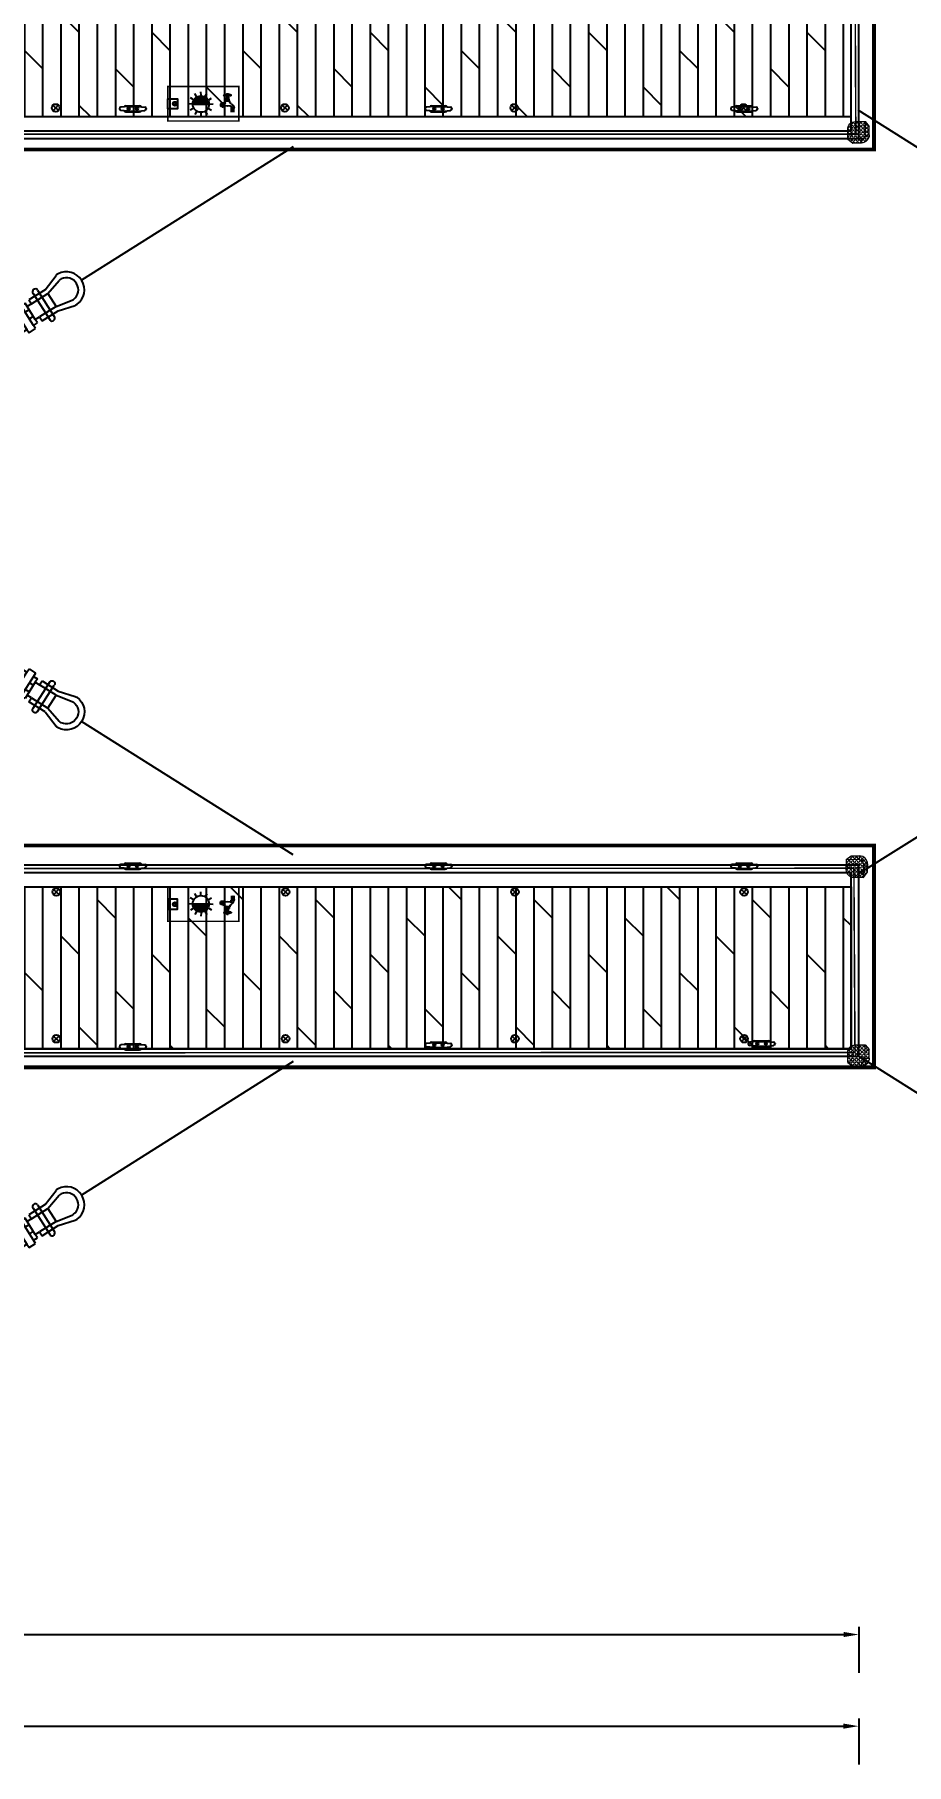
# Model space of a CAD drawing. Extents: x -18540 to 926017, y -610001 to -56924.
# Drawn here: x 77060 to 88469, y -135977 to -113362 of the extents above; entities that cross this region are included whole.
import ezdxf

# ---------------------------------------------------------------- set-up
doc = ezdxf.new("R2010")
doc.units = 0
doc.header["$LTSCALE"] = 10
doc.header["$MEASUREMENT"] = 0
doc.linetypes.add('CENTER', pattern=[2, 1.25, -0.25, 0.25, -0.25])
for name, color, linetype in [('AECOM-园建', 2, 'Continuous'), ('W-_ANTICOLLISION防撞措施', 6, 'Continuous'), ('W-PLASTIC_RAILINGS塑木栏杆', 6, 'Continuous'), ('W-STEEL_FRAME钢架', 3, 'Continuous'), ('W-WOOD_FLOOR木地板', 30, 'Continuous'), ('系船栓', 132, 'Continuous')]:
    doc.layers.add(name, color=color, linetype=linetype)
doc.layers.add('护舷', color=40, linetype='Continuous', lineweight=15)
doc.layers.add('护角', color=8, linetype='Continuous', lineweight=9)
doc.styles.add('STANDARD_T3', font='simplex.shx', dxfattribs={"width": 0.7, "bigfont": 'gbcbig.shx'})
doc.dimstyles.new('W&&200', dxfattribs={"dimtxt": 700, "dimasz": 200, "dimexe": 500, "dimexo": 600, "dimgap": 200, "dimtad": 1, "dimdec": 0, "dimzin": 0, "dimdsep": 46, "dimtxsty": 'STANDARD_T3', "dimcen": 0.09, "dimclrd": 1, "dimclre": 1, "dimclrt": 7, "dimazin": 2, "dimtfac": 1, "dimtdec": 0, "dimtix": 1, "dimtmove": 2, "dimatfit": 3, "dimfxl": 100, "dimtolj": 1, "dimtzin": 0, "dimarcsym": 0})

# ---------------------------------------------------------------- blocks, each defined once
blk = doc.blocks.new('*D132')
at = {"layer": 'Defpoints', "color": 0, "transparency": 16777216}
for p in [(87845, -124220), (89891, -124220), (87845, -126720)]:
    blk.add_point(p, dxfattribs=at)
at = {"layer": 'W-WOOD_FLOOR木地板', "color": 1, "lineweight": -2, "transparency": 16777216}
for p, q in [((89791, -124220), (90391, -124220)), ((89891, -126520), (89891, -124420)), ((89791, -126720), (90391, -126720))]:
    blk.add_line(p, q, dxfattribs=at)
at = {"layer": 'W-WOOD_FLOOR木地板', "color": 1, "transparency": 16777216}
for points in [[(89858, -124420), (89924, -124420), (89891, -124220)], [(89858, -126520), (89924, -126520), (89891, -126720)]]:
    blk.add_solid(points, dxfattribs=at)
at = {"layer": 'W-WOOD_FLOOR木地板', "color": 7, "transparency": 16777216, "insert": (89341, -125470), "char_height": 700, "attachment_point": 5, "rotation": 90, "style": 'STANDARD_T3'}
blk.add_mtext('\\A1;2500', dxfattribs=at)
blk = doc.blocks.new('*D133')
at = {"layer": 'Defpoints', "color": 0, "transparency": 16777216}
for p in [(60847, -123220), (89891, -123220), (87845, -124220)]:
    blk.add_point(p, dxfattribs=at)
at = {"layer": 'W-WOOD_FLOOR木地板', "color": 1, "lineweight": -2, "transparency": 16777216}
for p, q in [((89891, -123020), (89891, -122820)), ((89791, -123220), (90391, -123220)), ((89891, -124220), (89891, -123220)), ((89791, -124220), (90391, -124220)), ((89891, -124420), (89891, -124620))]:
    blk.add_line(p, q, dxfattribs=at)
at = {"layer": 'W-WOOD_FLOOR木地板', "color": 1, "transparency": 16777216}
for points in [[(89858, -123020), (89924, -123020), (89891, -123220)], [(89858, -124420), (89924, -124420), (89891, -124220)]]:
    blk.add_solid(points, dxfattribs=at)
at = {"layer": 'W-WOOD_FLOOR木地板', "color": 7, "transparency": 16777216, "insert": (89341, -123720), "char_height": 700, "attachment_point": 5, "rotation": 90, "style": 'STANDARD_T3'}
blk.add_mtext('\\A1;1000', dxfattribs=at)
blk = doc.blocks.new('*D134')
at = {"layer": 'Defpoints', "color": 0, "transparency": 16777216}
for p in [(60847, -115720), (89891, -115720), (60847, -123220)]:
    blk.add_point(p, dxfattribs=at)
at = {"layer": 'W-WOOD_FLOOR木地板', "color": 1, "lineweight": -2, "transparency": 16777216}
for p, q in [((89791, -115720), (90391, -115720)), ((89891, -123020), (89891, -115920)), ((89791, -123220), (90391, -123220))]:
    blk.add_line(p, q, dxfattribs=at)
at = {"layer": 'W-WOOD_FLOOR木地板', "color": 1, "transparency": 16777216}
for points in [[(89858, -115920), (89924, -115920), (89891, -115720)], [(89858, -123020), (89924, -123020), (89891, -123220)]]:
    blk.add_solid(points, dxfattribs=at)
at = {"layer": 'W-WOOD_FLOOR木地板', "color": 7, "transparency": 16777216, "insert": (89341, -119470), "char_height": 700, "width": 822.06, "attachment_point": 5, "rotation": 90, "style": 'STANDARD_T3'}
blk.add_mtext('\\A1;7500', dxfattribs=at)
blk = doc.blocks.new('*D135')
at = {"layer": 'Defpoints', "color": 0, "transparency": 16777216}
for p in [(62347, -114720), (89891, -114720), (60847, -115720)]:
    blk.add_point(p, dxfattribs=at)
at = {"layer": 'W-WOOD_FLOOR木地板', "color": 1, "lineweight": -2, "transparency": 16777216}
for p, q in [((89891, -114520), (89891, -114320)), ((89791, -114720), (90391, -114720)), ((89891, -115720), (89891, -114720)), ((89791, -115720), (90391, -115720)), ((89891, -115920), (89891, -116120))]:
    blk.add_line(p, q, dxfattribs=at)
at = {"layer": 'W-WOOD_FLOOR木地板', "color": 1, "transparency": 16777216}
for points in [[(89858, -114520), (89924, -114520), (89891, -114720)], [(89858, -115920), (89924, -115920), (89891, -115720)]]:
    blk.add_solid(points, dxfattribs=at)
at = {"layer": 'W-WOOD_FLOOR木地板', "color": 7, "transparency": 16777216, "insert": (89341, -115220), "char_height": 700, "attachment_point": 5, "rotation": 90, "style": 'STANDARD_T3'}
blk.add_mtext('\\A1;1000', dxfattribs=at)
blk = doc.blocks.new('*D136')
at = {"layer": 'Defpoints', "color": 0, "transparency": 16777216}
for p in [(87845, -112220), (89891, -112220), (62347, -114720)]:
    blk.add_point(p, dxfattribs=at)
at = {"layer": 'W-WOOD_FLOOR木地板', "color": 1, "lineweight": -2, "transparency": 16777216}
for p, q in [((89791, -112220), (90391, -112220)), ((89891, -114520), (89891, -112420)), ((89791, -114720), (90391, -114720))]:
    blk.add_line(p, q, dxfattribs=at)
at = {"layer": 'W-WOOD_FLOOR木地板', "color": 1, "transparency": 16777216}
for points in [[(89858, -112420), (89924, -112420), (89891, -112220)], [(89858, -114520), (89924, -114520), (89891, -114720)]]:
    blk.add_solid(points, dxfattribs=at)
at = {"layer": 'W-WOOD_FLOOR木地板', "color": 7, "transparency": 16777216, "insert": (89341, -113470), "char_height": 700, "attachment_point": 5, "rotation": 90, "style": 'STANDARD_T3'}
blk.add_mtext('\\A1;2500', dxfattribs=at)
blk = doc.blocks.new('*D127')
at = {"layer": 'Defpoints', "color": 0, "transparency": 16777216}
for p in [(53713, -132039), (87845, -132039), (87845, -135477)]:
    blk.add_point(p, dxfattribs=at)
at = {"layer": 'W-WOOD_FLOOR木地板', "color": 1, "lineweight": -2, "transparency": 16777216}
for p, q in [((53713, -135377), (53713, -135977)), ((87845, -135377), (87845, -135977)), ((53913, -135477), (87645, -135477))]:
    blk.add_line(p, q, dxfattribs=at)
at = {"layer": 'W-WOOD_FLOOR木地板', "color": 1, "transparency": 16777216}
for points in [[(53913, -135443), (53913, -135510), (53713, -135477)], [(87645, -135443), (87645, -135510), (87845, -135477)]]:
    blk.add_solid(points, dxfattribs=at)
at = {"layer": 'W-WOOD_FLOOR木地板', "color": 7, "transparency": 16777216, "insert": (70779, -134927), "char_height": 700, "attachment_point": 5, "style": 'STANDARD_T3'}
blk.add_mtext('\\A1;34134', dxfattribs=at)
blk = doc.blocks.new('A$C1404ab31')
at = {"layer": 'AECOM-园建', "color": 5}
for p, q in [((23004, 3037), (22894, 3512)), ((22894, 3512), (23361, 3370)), ((23361, 3370), (23004, 3037)), ((21855, 2376), (23608, 2503)), ((21855, 2227), (23575, 2103)), ((22978, 1625), (22868, 1150)), ((23335, 1292), (22978, 1625)), ((22868, 1150), (23335, 1292))]:
    blk.add_line(p, q, dxfattribs=at)
at = {"layer": 'AECOM-园建', "color": 7}
for p, q in [((10101, 2523), (9814, 2599)), ((16091, 2520), (16378, 2596)), ((10094, 2446), (9811, 2500)), ((10093, 2446), (10418, 2446)), ((10418, 2523), (10101, 2523)), ((10418, 2446), (10418, 2523)), ((15775, 2443), (15775, 2520)), ((15775, 2520), (16091, 2520)), ((16099, 2443), (15775, 2443)), ((16098, 2443), (16381, 2497)), ((10093, 2190), (9816, 2107)), ((10099, 2112), (9818, 2009)), ((10417, 2189), (10093, 2190)), ((15775, 2110), (15775, 2187)), ((15775, 2187), (16099, 2187)), ((16093, 2110), (15775, 2110)), ((16093, 2110), (16373, 2006)), ((16099, 2187), (16375, 2104))]:
    blk.add_line(p, q, dxfattribs=at)
at = {"layer": 'AECOM-园建', "color": 4}
for p, q in [((10093, 2190), (10093, 2446)), ((10503, 2383), (10579, 2383)), ((11015, 2382), (10707, 2382)), ((15175, 2381), (15485, 2381)), ((15690, 2380), (15613, 2380)), ((16099, 2187), (16099, 2443)), ((10503, 2254), (10579, 2254)), ((11016, 2254), (10708, 2254)), ((15176, 2252), (15484, 2252)), ((15689, 2252), (15613, 2252))]:
    blk.add_line(p, q, dxfattribs=at)
at = {"layer": 'AECOM-园建', "color": 6}
for p, q in [((10209, 2049), (10209, 2568)), ((10301, 2057), (10299, 2584)), ((15891, 2055), (15893, 2582)), ((15983, 2046), (15983, 2566))]:
    blk.add_line(p, q, dxfattribs=at)
at = {"layer": 'AECOM-园建'}
for p, q in [((10503, 2446), (10417, 2446)), ((10503, 2446), (10502, 2190)), ((10580, 2510), (10503, 2511)), ((10503, 2511), (10503, 2446)), ((10580, 2510), (10579, 2125)), ((10708, 2575), (10580, 2575)), ((10580, 2575), (10580, 2510)), ((10708, 2125), (10707, 2510)), ((10708, 2510), (10708, 2575)), ((11017, 2511), (10708, 2510)), ((15175, 2509), (11015, 2511)), ((15175, 2381), (11015, 2382)), ((11016, 2125), (11017, 2511)), ((15176, 2123), (15175, 2509)), ((15175, 2509), (15484, 2508)), ((15484, 2508), (15484, 2573)), ((15484, 2573), (15613, 2573)), ((15484, 2123), (15485, 2508)), ((15613, 2573), (15613, 2508)), ((15613, 2508), (15689, 2508)), ((15613, 2508), (15613, 2123)), ((15689, 2508), (15690, 2444)), ((15690, 2444), (15689, 2188)), ((15690, 2444), (15775, 2444)), ((5331, 2302), (9500, 2302)), ((10099, 2112), (10417, 2112)), ((10417, 2189), (10502, 2190)), ((10417, 2112), (10417, 2189)), ((10502, 2190), (10502, 2125)), ((10502, 2125), (10580, 2125)), ((10580, 2125), (10580, 2061)), ((10580, 2061), (10708, 2061)), ((10708, 2061), (10708, 2125)), ((10708, 2125), (11016, 2125)), ((15176, 2252), (11015, 2254)), ((15176, 2123), (11016, 2125)), ((15484, 2123), (15176, 2123)), ((15484, 2059), (15484, 2123)), ((15612, 2059), (15484, 2059)), ((15689, 2123), (15612, 2123)), ((15612, 2123), (15612, 2059)), ((15775, 2187), (15689, 2188)), ((15689, 2188), (15689, 2123)), ((21692, 2299), (16692, 2299))]:
    blk.add_line(p, q, dxfattribs=at)
at = {"layer": 'AECOM-园建', "color": 5}
blk.add_circle((21692, 2299), 121, dxfattribs=at)
at = {"layer": 'AECOM-园建', "color": 7}
for centre, radius, start, end in [((9800, 2302), 300, 93.2906, 265.3301), ((9789, 2502), 100, 75.19, 93.2906), ((16404, 2499), 100, 86.6579, 104.7584), ((16392, 2299), 300, 274.6184, 86.6579), ((9800, 2302), 200, 94.4761, 262.9659), ((9792, 2402), 100, 79.0739, 94.4761), ((16400, 2399), 100, 85.4723, 100.8746), ((16392, 2299), 200, 276.9826, 85.4723), ((9788, 2203), 100, 262.9659, 286.6022), ((16404, 2200), 100, 253.3463, 276.9826), ((9784, 2103), 100, 265.3301, 290.2049), ((16408, 2100), 100, 249.7436, 274.6184)]:
    blk.add_arc(centre, radius, start, end, dxfattribs=at)
at = {"layer": 'AECOM-园建', "color": 6}
for centre, radius, start, end in [((10254, 2576), 45.7, 10.5638, 190.32), ((15938, 2573), 45.7, 349.6285, 169.3847), ((10255, 2053), 46, 185.0754, 5.0754), ((15937, 2051), 46, 174.8731, 354.8731)]:
    blk.add_arc(centre, radius, start, end, dxfattribs=at)
at = {"layer": 'AECOM-园建', "color": 5}
blk.add_arc((21693, 2302), 178, 24.7518, 335.2482, dxfattribs=at)
at = {"layer": 'AECOM-园建', "color": 5, "extrusion": (0, 0, -1)}
for major_axis, ratio, start_param, end_param in [((-2789, 0), 0.481769, 2.390642, 3.92559), ((2393, 0), 0.561367, 5.641862, 6.962221)]:
    blk.add_ellipse((21227, 2364), major_axis=major_axis, ratio=ratio, start_param=start_param, end_param=end_param, dxfattribs=at)
blk = doc.blocks.new('护角')
at = {"layer": '护角', "linetype": 'Continuous', "lineweight": 0}
h = blk.add_hatch(dxfattribs=at)
h.set_pattern_fill('ANGLE', color=40, scale=5, angle=45)
h.set_pattern_definition([(45, (0, 0), (-24.6957, 24.6957), [25.4, -9.525]), (135, (0, 0), (-24.6957, -24.6957), [25.4, -9.525])])
h.paths.add_polyline_path([(229, 177, 0.414214), (177, 229), (0, 229), (0, 100, 0.414214), (100, 0), (229, 0)])
h.paths.add_polyline_path([(177, 280), (67, 280), (0, 229), (177, 229)])
h.paths.add_polyline_path([(177, 280), (177, 229, -0.414214), (229, 177), (280, 177, 0.414214)])
h.paths.add_polyline_path([(280, 177), (229, 177), (229, 0), (280, 65)])
at = {"layer": '护角', "color": 40, "linetype": 'Continuous', "lineweight": 0}
for p, q in [((0, 229), (67, 280)), ((0, 229), (0, 100)), ((177, 229), (0, 229)), ((67, 280), (177, 280)), ((177, 229), (177, 280)), ((100, 0), (229, 0)), ((229, 177), (229, 0)), ((229, 177), (280, 177)), ((229, 0), (280, 65)), ((280, 177), (280, 65))]:
    blk.add_line(p, q, dxfattribs=at)
at = {"layer": '护角', "color": 1, "linetype": 'CENTER', "ltscale": 0.2}
for p, q in [((224, 229), (235, 229)), ((229, 224), (229, 235))]:
    blk.add_line(p, q, dxfattribs=at)
at = {"layer": '护角', "color": 40, "linetype": 'Continuous', "lineweight": 0}
for centre, radius, start, end in [((177, 177), 103, 0, 90), ((177, 177), 52.2, 0, 90), ((100, 100), 100, 180, 270)]:
    blk.add_arc(centre, radius, start, end, dxfattribs=at)
blk = doc.blocks.new('A$Cfe1adb12')
at = {"layer": '护舷', "rotation": 320.3357902113834}
blk.add_blockref('护角', (0, 179), dxfattribs=at)
blk = doc.blocks.new('*D130')
at = {"color": 1, "lineweight": -2, "transparency": 16777216}
for p, q in [((91689, -102720), (92289, -102720)), ((91789, -130520), (91789, -102920)), ((91689, -130720), (92289, -130720))]:
    blk.add_line(p, q, dxfattribs=at)
at = {"color": 1, "transparency": 16777216}
for points in [[(91755, -102920), (91822, -102920), (91789, -102720)], [(91755, -130520), (91822, -130520), (91789, -130720)]]:
    blk.add_solid(points, dxfattribs=at)
at = {"layer": 'Defpoints', "color": 0, "transparency": 16777216}
for p in [(60847, -102720), (91789, -102720), (60847, -130720)]:
    blk.add_point(p, dxfattribs=at)
at = {"color": 7, "transparency": 16777216, "insert": (91239, -116720), "char_height": 700, "attachment_point": 5, "rotation": 90, "style": 'STANDARD_T3'}
blk.add_mtext('\\A1;28000', dxfattribs=at)
blk = doc.blocks.new('*D143')
at = {"layer": 'Defpoints', "color": 0, "transparency": 16777216}
for p in [(87845, -126720), (60847, -127720), (89891, -127720)]:
    blk.add_point(p, dxfattribs=at)
at = {"layer": 'W-WOOD_FLOOR木地板', "color": 1, "lineweight": -2, "transparency": 16777216}
for p, q in [((89891, -126520), (89891, -126320)), ((89791, -126720), (90391, -126720)), ((89891, -126720), (89891, -127720)), ((89791, -127720), (90391, -127720)), ((89891, -127920), (89891, -128120))]:
    blk.add_line(p, q, dxfattribs=at)
at = {"layer": 'W-WOOD_FLOOR木地板', "color": 1, "transparency": 16777216}
for points in [[(89858, -126520), (89924, -126520), (89891, -126720)], [(89858, -127920), (89924, -127920), (89891, -127720)]]:
    blk.add_solid(points, dxfattribs=at)
at = {"layer": 'W-WOOD_FLOOR木地板', "color": 7, "transparency": 16777216, "insert": (89341, -127220), "char_height": 700, "attachment_point": 5, "rotation": 90, "style": 'STANDARD_T3'}
blk.add_mtext('\\A1;1000', dxfattribs=at)
blk = doc.blocks.new('*D144')
at = {"layer": 'Defpoints', "color": 0, "transparency": 16777216}
for p in [(60847, -127720), (60847, -130720), (89884, -130720)]:
    blk.add_point(p, dxfattribs=at)
at = {"layer": 'W-WOOD_FLOOR木地板', "color": 1, "lineweight": -2, "transparency": 16777216}
for p, q in [((89784, -127720), (90384, -127720)), ((89884, -127920), (89884, -130520)), ((89784, -130720), (90384, -130720))]:
    blk.add_line(p, q, dxfattribs=at)
at = {"layer": 'W-WOOD_FLOOR木地板', "color": 1, "transparency": 16777216}
for points in [[(89850, -127920), (89917, -127920), (89884, -127720)], [(89850, -130520), (89917, -130520), (89884, -130720)]]:
    blk.add_solid(points, dxfattribs=at)
at = {"layer": 'W-WOOD_FLOOR木地板', "color": 7, "transparency": 16777216, "insert": (89334, -129220), "char_height": 700, "attachment_point": 5, "rotation": 90, "style": 'STANDARD_T3'}
blk.add_mtext('\\A1;3000', dxfattribs=at)
blk = doc.blocks.new('dimaideng')
for p, q in [((564094, -312860), (564168, -312927)), ((564165, -312857), (564096, -312930))]:
    blk.add_line(p, q)
blk.add_circle((564131, -312893), 50)
blk = doc.blocks.new('*U112')
for p in [(-564131, 313854), (-564131, 311933)]:
    blk.add_blockref('dimaideng', p)
blk = doc.blocks.new('*U113')
at = {"color": 0, "linetype": 'ByBlock', "lineweight": -2, "transparency": 16777216}
for p in [(15000, 0), (18000, 0), (21000, 0), (24000, 0)]:
    blk.add_blockref('*U112', p, dxfattribs=at)
blk = doc.blocks.new('*U108')
for p in [(-564131, 313854), (-564131, 311933)]:
    blk.add_blockref('dimaideng', p)
blk = doc.blocks.new('*U109')
at = {"color": 0, "linetype": 'ByBlock', "lineweight": -2, "transparency": 16777216}
for p in [(15000, 0), (18000, 0), (21000, 0), (24000, 0)]:
    blk.add_blockref('*U108', p, dxfattribs=at)
blk = doc.blocks.new('*D2572')
at = {"layer": 'Defpoints', "color": 0, "transparency": 16777216}
for p in [(62347, -126720), (87847, -126720), (87847, -134279)]:
    blk.add_point(p, dxfattribs=at)
at = {"layer": 'W-WOOD_FLOOR木地板', "color": 1, "lineweight": -2, "transparency": 16777216}
for p, q in [((62347, -134179), (62347, -134779)), ((62547, -134279), (87647, -134279)), ((87847, -134179), (87847, -134779))]:
    blk.add_line(p, q, dxfattribs=at)
at = {"layer": 'W-WOOD_FLOOR木地板', "color": 1, "transparency": 16777216}
for points in [[(62547, -134245), (62547, -134312), (62347, -134279)], [(87647, -134245), (87647, -134312), (87847, -134279)]]:
    blk.add_solid(points, dxfattribs=at)
at = {"layer": 'W-WOOD_FLOOR木地板', "color": 7, "transparency": 16777216, "insert": (75097, -133729), "char_height": 700, "attachment_point": 5, "style": 'STANDARD_T3'}
blk.add_mtext('\\A1;25500', dxfattribs=at)

msp = doc.modelspace()

# ---------------------------------------------------------------- hatches: boundary and pattern name
for points in [[(79344.7, -114270.6, 1), (79129.6, -114270.6)], [(79344.7, -124726.9, -1), (79129.6, -124726.9)]]:
    msp.add_hatch(color=3).paths.add_polyline_path(points)
at = {"layer": 'W-WOOD_FLOOR木地板'}
h = msp.add_hatch(dxfattribs=at)
h.set_pattern_fill('DOLMIT', color=256, scale=300, angle=90)
h.set_pattern_definition([(90, (30020.59, -629584.35), (-238.12262, 1e-14), []), (135, (30020.6, -629584.35), (-476.2449, -476.2449), [336.7564, -673.512])])
h.paths.add_polyline_path([(62316.9, -112319.6), (60747.3, -111273.1), (60747.3, -115443.7), (62260.9, -114434.6), (87745.3, -114434.6), (87745.3, -112319.6)])
h = msp.add_hatch(dxfattribs=at)
h.set_pattern_fill('DOLMIT', color=256, scale=300, angle=90)
h.set_pattern_definition([(90, (30020.59, -641637.88), (-238.12262, 1e-14), []), (135, (30020.6, -641637.9), (-476.2449, -476.2449), [336.7564, -673.512])])
h.paths.add_polyline_path([(62316.9, -126620.5), (60747.3, -127666.9), (60747.3, -123497.6), (62278.1, -124504.6), (87745.1, -124505.7), (87745.1, -126620.5)])

# ---------------------------------------------------------------- linework, layer by layer
at = {"color": 5}
for p, q in [((78827, -114224.5), (78837.3, -114224.5)), ((78827, -114247), (78837.3, -114247)), ((78827, -114285.2), (78837.3, -114285.2)), ((78827, -114307.6), (78837.3, -114307.6)), ((78883.1, -114254.6), (78893.3, -114254.6)), ((78883.1, -114277.1), (78893.3, -114277.1)), ((78827, -124689.8), (78837.3, -124689.8)), ((78827, -124712.3), (78837.3, -124712.3)), ((78827, -124750.5), (78837.3, -124750.5)), ((78827, -124772.9), (78837.3, -124772.9)), ((78883.1, -124720.4), (78893.3, -124720.4)), ((78883.1, -124742.8), (78893.3, -124742.8))]:
    msp.add_line(p, q, dxfattribs=at)
for p, q in [((79129.6, -114270.6), (79344.7, -114270.6)), ((79129.6, -124726.9), (79344.7, -124726.9))]:
    msp.add_line(p, q)
at = {"const_width": 20}
for points in [[(78803.4, -114041.9), (79732.2, -114041.9), (79732.2, -114492.1), (78803.4, -114492.1)], [(78803.4, -124955.5), (79732.2, -124955.5), (79732.2, -124505.4), (78803.4, -124505.4)]]:
    msp.add_lwpolyline(points, close=True, dxfattribs=at)
for points in [[(78803.4, -114202.9), (78931.6, -114202.9), (78931.6, -114331.1), (78803.4, -114331.1)], [(78803.4, -124794.5), (78931.6, -124794.5), (78931.6, -124666.3), (78803.4, -124666.3)]]:
    msp.add_lwpolyline(points, close=True)
at = {"color": 0}
for points in [[(79136.5, -114211.8), (79101.7, -114190.2)], [(79178.4, -114170.1), (79156.3, -114133.1)], [(79238.9, -114153.2), (79237.1, -114109.2)], [(79294, -114167.8), (79315.6, -114133)], [(79339.5, -114213.9), (79376.4, -114191.8)], [(79121.6, -114270.9), (79077.9, -114268.7)], [(79134.7, -114327.3), (79097.8, -114349.3)], [(79180.5, -114369.3), (79158.6, -114408.1)], [(79235.3, -114388), (79237.3, -114427.9)], [(79295.9, -114371.1), (79318, -114408)], [(79337.8, -114329.3), (79376.5, -114351.1)], [(79352.7, -114270.3), (79396.5, -114268.5)], [(79180.5, -124628.1), (79158.6, -124589.3)], [(79235.3, -124609.4), (79237.3, -124569.5)], [(79295.9, -124626.4), (79318, -124589.4)], [(79121.6, -124726.6), (79077.9, -124728.7)], [(79134.7, -124670.2), (79097.8, -124648.1)], [(79136.5, -124785.6), (79101.7, -124807.2)], [(79178.4, -124827.4), (79156.3, -124864.3)], [(79294, -124829.6), (79315.6, -124864.4)], [(79337.8, -124668.1), (79376.5, -124646.3)], [(79339.5, -124783.6), (79376.4, -124805.6)], [(79352.7, -124727.1), (79396.5, -124728.9)], [(79238.9, -124844.3), (79237.1, -124888.2)]]:
    msp.add_lwpolyline(points, dxfattribs=at)
at = {"color": 3}
for points in [[(79633.5, -114163.7), (79540.2, -114163.2), (79536.5, -114154.9), (79577.6, -114144.7)], [(79599.3, -114198.6), (79571, -114197.2), (79570.4, -114209.4)], [(79571.4, -114189.1), (79571.6, -114185)], [(79599.7, -114190.5), (79571.4, -114189.1)], [(79596.3, -114178.1), (79575.8, -114181.2), (79571.6, -114185)], [(79572.6, -114164.8), (79578, -114136.7), (79594.2, -114137.5)], [(79575, -114197.4), (79575.4, -114189.3)], [(79576.6, -114165), (79575.8, -114181.2)], [(79579.9, -114181.3), (79579.5, -114189.5)], [(79592.2, -114177.9), (79591.6, -114190.1)], [(79592.8, -114165.8), (79592.2, -114177.9)], [(79633.5, -114163.7), (79633.9, -114155.6), (79594, -114141.5)], [(79594.2, -114137.5), (79597.1, -114161.9)], [(79595.3, -114198.4), (79595.7, -114190.3)], [(79596.3, -114178.1), (79600.1, -114182.3), (79599.7, -114190.5)], [(79599.3, -114198.6), (79602.8, -114211)], [(79494.5, -114266.5), (79492.9, -114298.9)], [(79513.3, -114295.8), (79492.9, -114298.9)], [(79514.7, -114267.5), (79494.5, -114266.5)], [(79498.8, -114262.6), (79496.8, -114303.1)], [(79521.2, -114300.3), (79496.8, -114303.1)], [(79519, -114263.6), (79498.8, -114262.6)], [(79514.9, -114263.4), (79513.1, -114299.9)], [(79529.8, -114292.6), (79517.6, -114292)], [(79530.8, -114272.3), (79518.6, -114271.7)], [(79519.4, -114255.5), (79531.6, -114256.1)], [(79519.4, -114255.5), (79520.8, -114308.3), (79533, -114308.9)], [(79530.8, -114272.3), (79529.8, -114292.6), (79533, -114308.9)], [(79531.6, -114256.1), (79530.8, -114272.3)], [(79539.2, -114264.6), (79531.2, -114264.2)], [(79533, -114308.9), (79537.7, -114297), (79550, -114293.6)], [(79556.2, -114249.2), (79551.6, -114261.1), (79539.2, -114264.6)], [(79619, -114292.9), (79586.2, -114299.4), (79550, -114293.6)], [(79556.2, -114249.2), (79557.2, -114229)], [(79613.7, -114235.8), (79557, -114233)], [(79565.5, -114225.3), (79557.2, -114229)], [(79613.9, -114231.8), (79557.2, -114229)], [(79565.5, -114225.3), (79566.1, -114213.2)], [(79565.5, -114225.3), (79606, -114227.3), (79613.9, -114231.8)], [(79566.1, -114213.2), (79570.4, -114209.3), (79574.2, -114213.6)], [(79602.8, -114210.9), (79570.4, -114209.3)], [(79574.2, -114213.6), (79573.6, -114225.7)], [(79574.2, -114213.6), (79594.7, -114210.5)], [(79593.9, -114226.7), (79594.7, -114210.5), (79606.8, -114211.1)], [(79606, -114227.3), (79606.8, -114211.1)], [(79632.8, -114261.1), (79617.2, -114248.1), (79613.9, -114231.8)], [(79619, -114292.9), (79631, -114297.6), (79634.4, -114309.9)], [(79632.8, -114261.1), (79656.1, -114282.6), (79667, -114307.5), (79670.5, -114319.8)], [(79634.4, -114309.9), (79634, -114318)], [(79634, -114318), (79670.5, -114319.8)], [(79635.3, -114374.9), (79635.5, -114370.9), (79635.9, -114362.7)], [(79636.1, -114358.7), (79636.3, -114354.6), (79636.7, -114346.5)], [(79636.9, -114342.5), (79637.1, -114338.4), (79637.5, -114330.3)], [(79637.7, -114326.3), (79637.9, -114322.2), (79638.1, -114318.2)], [(79639.3, -114375.1), (79638.1, -114318.2)], [(79643.4, -114375.3), (79643.6, -114371.3), (79643.8, -114367.2), (79639.9, -114362.9)], [(79640.1, -114358.9), (79640.3, -114354.8), (79640.7, -114346.7)], [(79640.9, -114342.7), (79641.1, -114338.6), (79641.5, -114330.5)], [(79641.7, -114326.5), (79641.9, -114322.4), (79642.1, -114318.4)], [(79643.4, -114375.3), (79643.6, -114371.3), (79644, -114363.1)], [(79644.2, -114359.1), (79644.4, -114355), (79644.8, -114346.9)], [(79645, -114342.9), (79645.2, -114338.8), (79645.6, -114330.7)], [(79645.8, -114326.7), (79646, -114322.6), (79646.2, -114318.6)], [(79647.4, -114375.5), (79646.2, -114318.6)], [(79648, -114363.3), (79648.2, -114359.3), (79648.8, -114347.1)], [(79649, -114343.1), (79649.2, -114339), (79649.6, -114330.9)], [(79649.8, -114326.9), (79650, -114322.8), (79650.2, -114318.8)], [(79651.5, -114375.7), (79651.9, -114367.6)], [(79651.5, -114375.7), (79651.9, -114367.6)], [(79652.1, -114363.5), (79652.3, -114359.5), (79652.7, -114351.4)], [(79652.9, -114347.3), (79653.1, -114343.3), (79653.7, -114331.1)], [(79653.9, -114327.1), (79654.1, -114323), (79654.3, -114319)], [(79655.5, -114375.9), (79654.3, -114319)], [(79659.6, -114376.1), (79659.8, -114372.1), (79655.9, -114367.8)], [(79656.1, -114363.7), (79656.3, -114359.7), (79656.7, -114351.6)], [(79656.9, -114347.5), (79657.1, -114343.5), (79657.5, -114335.4)], [(79657.7, -114331.3), (79657.9, -114327.3), (79658.3, -114319.2)], [(79659.6, -114376.1), (79660, -114368)], [(79660.2, -114363.9), (79660.4, -114359.9), (79660.8, -114351.8)], [(79661, -114347.7), (79661.2, -114343.7), (79661.6, -114335.6)], [(79661.8, -114331.5), (79662, -114327.5), (79662.4, -114319.4)], [(79663.6, -114376.3), (79662.4, -114319.4)], [(79667.7, -114376.5), (79667.9, -114372.5), (79664, -114368.2)], [(79664.2, -114364.1), (79664.4, -114360.1), (79664.8, -114352)], [(79665, -114347.9), (79665.2, -114343.9), (79665.6, -114335.8)], [(79665.8, -114331.7), (79666, -114327.7), (79666.4, -114319.6)], [(79667.7, -114376.5), (79668.1, -114368.4)], [(79668.3, -114364.3), (79668.5, -114360.3), (79668.9, -114352.2)], [(79669.1, -114348.1), (79669.3, -114344.1), (79669.7, -114336)], [(79669.9, -114331.9), (79670.1, -114327.9), (79670.5, -114319.8)], [(79494.5, -124731), (79492.9, -124698.6)], [(79513.3, -124701.6), (79492.9, -124698.6)], [(79514.7, -124730), (79494.5, -124731)], [(79498.8, -124734.8), (79496.8, -124694.3)], [(79521.2, -124697.2), (79496.8, -124694.3)], [(79519, -124733.8), (79498.8, -124734.8)], [(79514.9, -124734), (79513.1, -124697.6)], [(79529.8, -124704.9), (79517.6, -124705.5)], [(79530.8, -124725.1), (79518.6, -124725.7)], [(79519.4, -124741.9), (79520.8, -124689.1), (79533, -124688.5)], [(79519.4, -124741.9), (79531.6, -124741.3)], [(79530.8, -124725.1), (79529.8, -124704.9), (79533, -124688.5)], [(79531.6, -124741.3), (79530.8, -124725.1)], [(79539.2, -124732.8), (79531.2, -124733.2)], [(79533, -124688.5), (79537.7, -124700.4), (79550, -124703.9)], [(79556.2, -124748.2), (79551.6, -124736.3), (79539.2, -124732.8)], [(79619, -124704.5), (79586.2, -124698), (79550, -124703.9)], [(79556.2, -124748.2), (79557.2, -124768.4)], [(79613.7, -124761.6), (79557, -124764.4)], [(79613.9, -124765.6), (79557.2, -124768.4)], [(79565.5, -124772.1), (79557.2, -124768.4)], [(79565.5, -124772.1), (79606, -124770.1), (79613.9, -124765.6)], [(79565.5, -124772.1), (79566.1, -124784.3)], [(79566.1, -124784.3), (79570.4, -124788.1), (79574.2, -124783.9)], [(79602.8, -124786.5), (79570.4, -124788.1)], [(79599.3, -124798.9), (79571, -124800.3), (79570.4, -124788.1)], [(79599.7, -124807), (79571.4, -124808.4)], [(79571.4, -124808.4), (79571.6, -124812.4)], [(79596.3, -124819.3), (79575.8, -124816.3), (79571.6, -124812.4)], [(79572.6, -124832.6), (79578, -124860.8), (79594.2, -124860)], [(79574.2, -124783.9), (79573.6, -124771.7)], [(79574.2, -124783.9), (79594.7, -124786.9)], [(79575, -124800.1), (79575.4, -124808.2)], [(79576.6, -124832.4), (79575.8, -124816.3)], [(79579.9, -124816.1), (79579.5, -124808)], [(79592.2, -124819.5), (79591.6, -124807.4)], [(79592.8, -124831.6), (79592.2, -124819.5)], [(79593.9, -124770.7), (79594.7, -124786.9), (79606.8, -124786.3)], [(79595.3, -124799.1), (79595.7, -124807.2)], [(79596.3, -124819.3), (79600.1, -124815.1), (79599.7, -124807)], [(79599.3, -124798.9), (79602.8, -124786.5)], [(79606, -124770.1), (79606.8, -124786.3)], [(79632.8, -124736.3), (79617.2, -124749.3), (79613.9, -124765.6)], [(79619, -124704.5), (79631, -124699.9), (79634.4, -124687.5)], [(79632.8, -124736.3), (79656.1, -124714.9), (79667, -124690), (79670.5, -124677.6)], [(79634, -124679.4), (79670.5, -124677.6)], [(79634.4, -124687.5), (79634, -124679.4)], [(79635.3, -124622.6), (79635.5, -124626.6), (79635.9, -124634.7)], [(79636.1, -124638.8), (79636.3, -124642.8), (79636.7, -124650.9)], [(79636.9, -124654.9), (79637.1, -124659), (79637.5, -124667.1)], [(79637.7, -124671.1), (79637.9, -124675.2), (79638.1, -124679.2)], [(79639.3, -124622.4), (79638.1, -124679.2)], [(79643.4, -124622.2), (79643.6, -124626.2), (79643.8, -124630.3), (79639.9, -124634.5)], [(79640.1, -124638.6), (79640.3, -124642.6), (79640.7, -124650.7)], [(79640.9, -124654.7), (79641.1, -124658.8), (79641.5, -124666.9)], [(79641.7, -124670.9), (79641.9, -124675), (79642.1, -124679)], [(79643.4, -124622.2), (79643.6, -124626.2), (79644, -124634.3)], [(79644.2, -124638.4), (79644.4, -124642.4), (79644.8, -124650.5)], [(79645, -124654.5), (79645.2, -124658.6), (79645.6, -124666.7)], [(79645.8, -124670.7), (79646, -124674.8), (79646.2, -124678.8)], [(79647.4, -124622), (79646.2, -124678.8)], [(79648, -124634.1), (79648.2, -124638.2), (79648.8, -124650.3)], [(79649, -124654.3), (79649.2, -124658.4), (79649.6, -124666.5)], [(79649.8, -124670.5), (79650, -124674.6), (79650.2, -124678.6)], [(79651.5, -124621.8), (79651.9, -124629.9)], [(79651.5, -124621.8), (79651.9, -124629.9)], [(79652.1, -124633.9), (79652.3, -124638), (79652.7, -124646.1)], [(79652.9, -124650.1), (79653.1, -124654.1), (79653.7, -124666.3)], [(79653.9, -124670.3), (79654.1, -124674.4), (79654.3, -124678.4)], [(79655.5, -124621.6), (79654.3, -124678.4)], [(79659.6, -124621.4), (79659.8, -124625.4), (79655.9, -124629.7)], [(79656.1, -124633.7), (79656.3, -124637.8), (79656.7, -124645.9)], [(79656.9, -124649.9), (79657.1, -124653.9), (79657.5, -124662)], [(79657.7, -124666.1), (79657.9, -124670.1), (79658.3, -124678.2)], [(79659.6, -124621.4), (79660, -124629.5)], [(79660.2, -124633.5), (79660.4, -124637.6), (79660.8, -124645.7)], [(79661, -124649.7), (79661.2, -124653.7), (79661.6, -124661.8)], [(79661.8, -124665.9), (79662, -124669.9), (79662.4, -124678)], [(79663.6, -124621.2), (79662.4, -124678)], [(79667.7, -124621), (79667.9, -124625), (79664, -124629.3)], [(79664.2, -124633.3), (79664.4, -124637.4), (79664.8, -124645.5)], [(79665, -124649.5), (79665.2, -124653.5), (79665.6, -124661.6)], [(79665.8, -124665.7), (79666, -124669.7), (79666.4, -124677.8)], [(79667.7, -124621), (79668.1, -124629.1)], [(79668.3, -124633.1), (79668.5, -124637.2), (79668.9, -124645.3)], [(79669.1, -124649.3), (79669.3, -124653.3), (79669.7, -124661.4)], [(79669.9, -124665.5), (79670.1, -124669.5), (79670.5, -124677.6)], [(79633.5, -124833.7), (79540.2, -124834.2), (79536.5, -124842.5), (79577.6, -124852.7)], [(79633.5, -124833.7), (79633.9, -124841.8), (79594, -124855.9)], [(79594.2, -124860), (79597.1, -124835.5)]]:
    msp.add_lwpolyline(points, dxfattribs=at)
for points in [[(60747.3, -115443.7), (62260.9, -114434.6), (87745.3, -114434.6)], [(60747.3, -115666), (62316.9, -114619.6), (87745.3, -114619.6)], [(60747.3, -123495.4), (62260.9, -124504.6), (87745.1, -124505.7)], [(60747.3, -123497.6), (62261, -124504.6), (87745.5, -124505.7)], [(60747.3, -127666), (62316.9, -126619.6), (87745.1, -126618.4)]]:
    msp.add_lwpolyline(points)
at = {"color": 0}
for centre in [(79237.1, -114270.6), (79237.1, -124726.9)]:
    msp.add_circle(centre, 107.6, dxfattribs=at)
at = {"color": 5}
for centre, radius in [((78897.9, -114265.9), 26.5), ((78910.6, -114265.9), 5.13), ((78897.9, -124731.6), 26.5), ((78910.6, -124731.6), 5.13)]:
    msp.add_circle(centre, radius, dxfattribs=at)
for centre, start, end in [((78832.2, -114224.5), 0, 180), ((78832.2, -114247), 180, 0), ((78832.2, -114285.2), 0, 180), ((78832.2, -114307.6), 180, 0), ((78888.2, -114254.6), 0, 180), ((78888.2, -114277.1), 180, 0), ((78832.2, -124689.8), 0, 180), ((78832.2, -124712.3), 180, 0), ((78832.2, -124750.5), 0, 180), ((78832.2, -124772.9), 180, 0), ((78888.2, -124720.4), 0, 180), ((78888.2, -124742.8), 180, 0)]:
    msp.add_arc(centre, 5.13, start, end, dxfattribs=at)
at = {"layer": 'W-_ANTICOLLISION防撞措施', "color": 5, "const_width": 50}
msp.add_lwpolyline([(53530.8, -130919.6), (61047.3, -130919.6), (61047.3, -127770.8), (62407.7, -126863.9), (88045.1, -126863.9), (88045.1, -123964.1), (62407.7, -123964.1), (61047.3, -123057.1), (61047.3, -115771.8), (62407.7, -114864.9), (88045.1, -114864.9), (88045.1, -111965.1), (62407.7, -111965.1), (61047.3, -111058.1), (61047.3, -102659.8)], dxfattribs=at)
at = {"layer": 'W-PLASTIC_RAILINGS塑木栏杆', "color": 6, "const_width": 20}
msp.add_lwpolyline([(49848.1, -102776), (46384.6, -102755.9, -0.1071759), (44168.9, -106855.4, -0.1451949), (53758.8, -130669.6), (60797.3, -130669.6), (60797.3, -127697.7), (62332, -126679.2), (87795.4, -126669.4), (87781.3, -124260.8), (62332, -124270.5), (60792.5, -123234.8), (60797.3, -115690.3), (62332, -114667.2), (87806.4, -114663.1), (87795.1, -112258.8), (62338.8, -112280.5), (60797.3, -111239.9), (60797.3, -102769.8)], format="xyb", dxfattribs=at)
at = {"layer": 'W-STEEL_FRAME钢架'}
for points in [[(53713.3, -130719.6), (60847.3, -130719.6), (60847.3, -127719.6), (62347.2, -126719.6), (87845.1, -126719.6), (87845.1, -124219.6), (62347.2, -124219.6), (60847.3, -123219.6), (60847.3, -115719.6), (62347.2, -114719.6), (87845.3, -114719.6), (87845.3, -112219.6), (62347.2, -112219.6), (60847.3, -111219.6), (60847.3, -102719.8), (46327.3, -102719.8, -0.1190009), (44077, -106820.3, -0.1459322)], [(53804.3, -130619.6), (60747.3, -130619.6), (60747.3, -127666), (62316.9, -126619.6), (87745.1, -126619.6), (87745.1, -124319.6), (62316.9, -124319.6), (60747.3, -123273.1), (60747.3, -115666), (62316.9, -114619.6), (87745.3, -114619.6), (87745.3, -112319.6), (62316.9, -112319.6), (60747.3, -111273.1), (60747.3, -102819.8), (46403.5, -102819.8, -0.1149276), (44208.1, -106824.3, -0.144938)]]:
    msp.add_lwpolyline(points, format="xyb", close=True, dxfattribs=at)
at = {"layer": 'W-WOOD_FLOOR木地板'}
msp.add_lwpolyline([(60907.3, -127560.3), (60907.3, -123603.3), (62261, -124504.6), (87745.1, -124505.7), (87745.1, -126620.5), (62316.9, -126620.5)], close=True, dxfattribs=at)
at = {"layer": '系船栓'}
for p, q in [((78275.1, -114361.9), (78189.1, -114354.7)), ((78255.1, -114291.9), (78435.1, -114291.9)), ((78255.1, -114371.9), (78435.1, -114371.9)), ((78275.1, -114301.9), (78415.1, -114301.9)), ((78275.1, -114361.9), (78415.1, -114361.9)), ((78415.1, -114361.9), (78501.1, -114354.7)), ((82275.1, -114361.9), (82189.1, -114354.7)), ((82255.1, -114291.9), (82435.1, -114291.9)), ((82255.1, -114371.9), (82435.1, -114371.9)), ((82275.1, -114301.9), (82415.1, -114301.9)), ((82275.1, -114361.9), (82415.1, -114361.9)), ((82415.1, -114361.9), (82501.1, -114354.7)), ((86275.1, -114361.9), (86189.1, -114354.7)), ((86255.1, -114291.9), (86435.1, -114291.9)), ((86255.1, -114371.9), (86435.1, -114371.9)), ((86275.1, -114301.9), (86415.1, -114301.9)), ((86275.1, -114361.9), (86415.1, -114361.9)), ((86415.1, -114361.9), (86501.1, -114354.7)), ((78275.1, -124262.6), (78189.1, -124255.3)), ((78255.1, -124192.6), (78435.1, -124192.6)), ((78255.1, -124272.6), (78435.1, -124272.6)), ((78275.1, -124202.6), (78415.1, -124202.6)), ((78275.1, -124262.6), (78415.1, -124262.6)), ((78415.1, -124262.6), (78501.1, -124255.3)), ((82275.1, -124262.6), (82189.1, -124255.3)), ((82255.1, -124192.6), (82435.1, -124192.6)), ((82255.1, -124272.6), (82435.1, -124272.6)), ((82275.1, -124202.6), (82415.1, -124202.6)), ((82275.1, -124262.6), (82415.1, -124262.6)), ((82415.1, -124262.6), (82501.1, -124255.3)), ((86275.1, -124262.6), (86189.1, -124255.3)), ((86255.1, -124192.6), (86435.1, -124192.6)), ((86255.1, -124272.6), (86435.1, -124272.6)), ((86275.1, -124202.6), (86415.1, -124202.6)), ((86275.1, -124262.6), (86415.1, -124262.6)), ((86415.1, -124262.6), (86501.1, -124255.3)), ((78275.1, -126624.4), (78189.1, -126617.1)), ((78255.1, -126554.4), (78435.1, -126554.4)), ((78255.1, -126634.4), (78435.1, -126634.4)), ((78275.1, -126564.4), (78415.1, -126564.4)), ((78275.1, -126624.4), (78415.1, -126624.4)), ((78415.1, -126624.4), (78501.1, -126617.1)), ((82275.1, -126603.5), (82189.1, -126596.2)), ((82255.1, -126533.5), (82435.1, -126533.5)), ((82255.1, -126613.5), (82435.1, -126613.5)), ((82275.1, -126543.5), (82415.1, -126543.5)), ((82275.1, -126603.5), (82415.1, -126603.5)), ((82415.1, -126603.5), (82501.1, -126596.2)), ((86503.8, -126585.2), (86417.8, -126578)), ((86483.8, -126515.2), (86663.8, -126515.2)), ((86483.8, -126595.2), (86663.8, -126595.2)), ((86503.8, -126525.2), (86643.8, -126525.2)), ((86503.8, -126585.2), (86643.8, -126585.2)), ((86643.8, -126585.2), (86729.9, -126578))]:
    msp.add_line(p, q, dxfattribs=at)
for points in [[(78275.1, -114301.9), (78189.1, -114309.2)], [(78415.1, -114301.9), (78501.1, -114309.2)], [(78520.6, -114328.7), (78520.6, -114335.2)], [(82275.1, -114301.9), (82189.1, -114309.2)], [(82415.1, -114301.9), (82501.1, -114309.2)], [(82520.6, -114328.7), (82520.6, -114335.2)], [(86275.1, -114301.9), (86189.1, -114309.2)], [(86415.1, -114301.9), (86501.1, -114309.2)], [(86520.6, -114328.7), (86520.6, -114335.2)], [(78275.1, -124202.6), (78189.1, -124209.9)], [(78415.1, -124202.6), (78501.1, -124209.9)], [(78520.6, -124229.4), (78520.6, -124235.9)], [(82275.1, -124202.6), (82189.1, -124209.9)], [(82415.1, -124202.6), (82501.1, -124209.9)], [(82520.6, -124229.4), (82520.6, -124235.9)], [(86275.1, -124202.6), (86189.1, -124209.9)], [(86415.1, -124202.6), (86501.1, -124209.9)], [(86520.6, -124229.4), (86520.6, -124235.9)], [(78275.1, -126564.4), (78189.1, -126571.6)], [(78415.1, -126564.4), (78501.1, -126571.6)], [(78520.6, -126591.1), (78520.6, -126597.6)], [(82275.1, -126543.5), (82189.1, -126550.8)], [(82415.1, -126543.5), (82501.1, -126550.8)], [(82520.6, -126570.2), (82520.6, -126576.7)], [(86503.8, -126525.2), (86417.8, -126532.5)], [(86643.8, -126525.2), (86729.9, -126532.5)], [(86749.3, -126552), (86749.3, -126558.5)]]:
    msp.add_lwpolyline(points, dxfattribs=at)
for centre, radius in [((78290.1, -114331.9), 15), ((78290.1, -114331.9), 10), ((78400.1, -114331.9), 15), ((78400.1, -114331.9), 10), ((82290.1, -114331.9), 15), ((82290.1, -114331.9), 10), ((82400.1, -114331.9), 15), ((82400.1, -114331.9), 10), ((86290.1, -114331.9), 15), ((86290.1, -114331.9), 10), ((86400.1, -114331.9), 15), ((86400.1, -114331.9), 10), ((78290.1, -124232.6), 15), ((78290.1, -124232.6), 10), ((78400.1, -124232.6), 15), ((78400.1, -124232.6), 10), ((82290.1, -124232.6), 15), ((82290.1, -124232.6), 10), ((82400.1, -124232.6), 15), ((82400.1, -124232.6), 10), ((86290.1, -124232.6), 15), ((86290.1, -124232.6), 10), ((86400.1, -124232.6), 15), ((86400.1, -124232.6), 10), ((78290.1, -126594.4), 15), ((78290.1, -126594.4), 10), ((78400.1, -126594.4), 15), ((78400.1, -126594.4), 10), ((82290.1, -126573.5), 15), ((82290.1, -126573.5), 10), ((82400.1, -126573.5), 15), ((82400.1, -126573.5), 10), ((86518.8, -126555.2), 15), ((86518.8, -126555.2), 10), ((86628.8, -126555.2), 15), ((86628.8, -126555.2), 10)]:
    msp.add_circle(centre, radius, dxfattribs=at)
for centre, radius, start, end in [((78192.7, -114331.9), 23, 98.95103, 261.04897), ((78260.6, -114331.9), 40.4, 97.81349, 139.58591), ((78260.6, -114331.9), 40.4, 220.41409, 262.18651), ((78429.6, -114331.9), 40.4, 40.41409, 82.18651), ((78429.6, -114331.9), 40.4, 277.81349, 319.58591), ((78497.6, -114331.9), 23, 278.95103, 81.04897), ((82192.7, -114331.9), 23, 98.95103, 261.04897), ((82260.6, -114331.9), 40.4, 97.81349, 139.58591), ((82260.6, -114331.9), 40.4, 220.41409, 262.18651), ((82429.6, -114331.9), 40.4, 40.41409, 82.18651), ((82429.6, -114331.9), 40.4, 277.81349, 319.58591), ((82497.6, -114331.9), 23, 278.95103, 81.04897), ((86192.7, -114331.9), 23, 98.95103, 261.04897), ((86260.6, -114331.9), 40.4, 97.81349, 139.58591), ((86260.6, -114331.9), 40.4, 220.41409, 262.18651), ((86429.6, -114331.9), 40.4, 40.41409, 82.18651), ((86429.6, -114331.9), 40.4, 277.81349, 319.58591), ((86497.6, -114331.9), 23, 278.95103, 81.04897), ((78192.7, -124232.6), 23, 98.95103, 261.04897), ((78260.6, -124232.6), 40.4, 97.81349, 139.58591), ((78260.6, -124232.6), 40.4, 220.41409, 262.18651), ((78429.6, -124232.6), 40.4, 40.41409, 82.18651), ((78429.6, -124232.6), 40.4, 277.81349, 319.58591), ((78497.6, -124232.6), 23, 278.95103, 81.04897), ((82192.7, -124232.6), 23, 98.95103, 261.04897), ((82260.6, -124232.6), 40.4, 97.81349, 139.58591), ((82260.6, -124232.6), 40.4, 220.41409, 262.18651), ((82429.6, -124232.6), 40.4, 40.41409, 82.18651), ((82429.6, -124232.6), 40.4, 277.81349, 319.58591), ((82497.6, -124232.6), 23, 278.95103, 81.04897), ((86192.7, -124232.6), 23, 98.95103, 261.04897), ((86260.6, -124232.6), 40.4, 97.81349, 139.58591), ((86260.6, -124232.6), 40.4, 220.41409, 262.18651), ((86429.6, -124232.6), 40.4, 40.41409, 82.18651), ((86429.6, -124232.6), 40.4, 277.81349, 319.58591), ((86497.6, -124232.6), 23, 278.95103, 81.04897), ((78192.7, -126594.4), 23, 98.95103, 261.04897), ((78260.6, -126594.4), 40.4, 97.81349, 139.58591), ((78260.6, -126594.4), 40.4, 220.41409, 262.18651), ((78429.6, -126594.4), 40.4, 40.41409, 82.18651), ((78429.6, -126594.4), 40.4, 277.81349, 319.58591), ((78497.6, -126594.4), 23, 278.95103, 81.04897), ((82192.7, -126573.5), 23, 98.95103, 261.04897), ((82260.6, -126573.5), 40.4, 97.81349, 139.58591), ((82260.6, -126573.5), 40.4, 220.41409, 262.18651), ((82429.6, -126573.5), 40.4, 40.41409, 82.18651), ((82429.6, -126573.5), 40.4, 277.81349, 319.58591), ((82497.6, -126573.5), 23, 278.95103, 81.04897), ((86421.4, -126555.2), 23, 98.95103, 261.04897), ((86489.3, -126555.2), 40.4, 97.81349, 139.58591), ((86489.3, -126555.2), 40.4, 220.41409, 262.18651), ((86658.3, -126555.2), 40.4, 40.41409, 82.18651), ((86658.3, -126555.2), 40.4, 277.81349, 319.58591), ((86726.3, -126555.2), 23, 278.95103, 81.04897)]:
    msp.add_arc(centre, radius, start, end, dxfattribs=at)

# ---------------------------------------------------------------- block references
for name, p in [('*U109', (62336.7, -113359.8)), ('*U113', (62345.1, -125530.8))]:
    msp.add_blockref(name, p)
at = {"yscale": 0.7850825511532151, "zscale": 0.7850825511532151}
for p, xscale, rotation in [((85257, -110583.9), -0.7850825511532151, 147.7735346823121), ((83021.3, -111066.9), 0.7850825511532151, 212.2264653176879), ((83021.3, -127848.3), -0.7850825511532151, 327.7735346823122), ((85257, -128100.9), 0.7850825511532151, 32.2264653176878), ((85268.8, -122958.1), -0.7850825511532151, 147.7735346823121), ((83021.3, -123027.5), 0.7850825511532151, 212.2264653176879)]:
    msp.add_blockref('A$C1404ab31', p, dxfattribs=dict(at, xscale=xscale, rotation=rotation))
at = {"xscale": -1, "rotation": 141.1010461387452}
for p in [(87811.1, -114361.6), (87811.1, -126432)]:
    msp.add_blockref('A$Cfe1adb12', p, dxfattribs=at)
at = {"rotation": 38.74619952595377}
msp.add_blockref('A$Cfe1adb12', (87788.1, -124516.6), dxfattribs=at)

# ---------------------------------------------------------------- dimensions: what is measured, and where the dimension line sits
dim = msp.add_linear_dim(base=(91788.8, -102719.8), p1=(60847.3, -130719.6), p2=(60847.4, -102719.8), angle=90, dimstyle='W&&200', override={"dimfxlon": 1})
dim.commit()
dim.dimension.update_dxf_attribs({"geometry": '*D130', "text_midpoint": (91238.8, -116719.7)})
at = {"layer": 'W-WOOD_FLOOR木地板'}
for base, p1, p2, angle, picture, middle in [((89891.1, -112219.6), (62347.2, -114719.6), (87845.3, -112219.6), 90, '*D136', (89341.1, -113469.6)), ((89891, -114719.6), (60847.3, -115719.6), (62347.2, -114719.6), 90, '*D135', (89341, -115219.6)), ((89891, -123219.6), (87845.1, -124219.6), (60847.3, -123219.6), 90, '*D133', (89341, -123719.6)), ((89891, -124219.6), (87845.1, -126719.6), (87845.1, -124219.6), 90, '*D132', (89341, -125469.6)), ((89891, -127719.6), (87845.1, -126719.6), (60847.3, -127719.6), 90, '*D143', (89341, -127219.6)), ((87846.8, -134278.6), (62347.2, -126719.6), (87846.8, -126719.6), 180, '*D2572', (75097, -133728.6)), ((89883.7, -130719.6), (60847.3, -127719.6), (60847.3, -130719.6), 90, '*D144', (89333.7, -129219.6))]:
    dim = msp.add_linear_dim(base=base, p1=p1, p2=p2, angle=angle, dimstyle='W&&200', override={"dimfxlon": 1}, dxfattribs=at)
    dim.commit()
    dim.dimension.update_dxf_attribs({"geometry": picture, "text_midpoint": middle})
for base, p1, p2, angle, text, picture, middle in [((89891, -115719.6), (60847.3, -123219.6), (60847.3, -115719.6), 90, '7500', '*D134', (89341, -119469.6)), ((87845.1, -135476.8), (53713.3, -132039.4), (87845.1, -132039.4), 180, '34134', '*D127', (70779.2, -134926.8))]:
    dim = msp.add_linear_dim(base=base, p1=p1, p2=p2, angle=angle, text=text, dimstyle='W&&200', override={"dimfxlon": 1}, dxfattribs=at)
    dim.commit()
    dim.dimension.update_dxf_attribs({"geometry": picture, "text_midpoint": middle})

doc.saveas('drawing.dxf')
